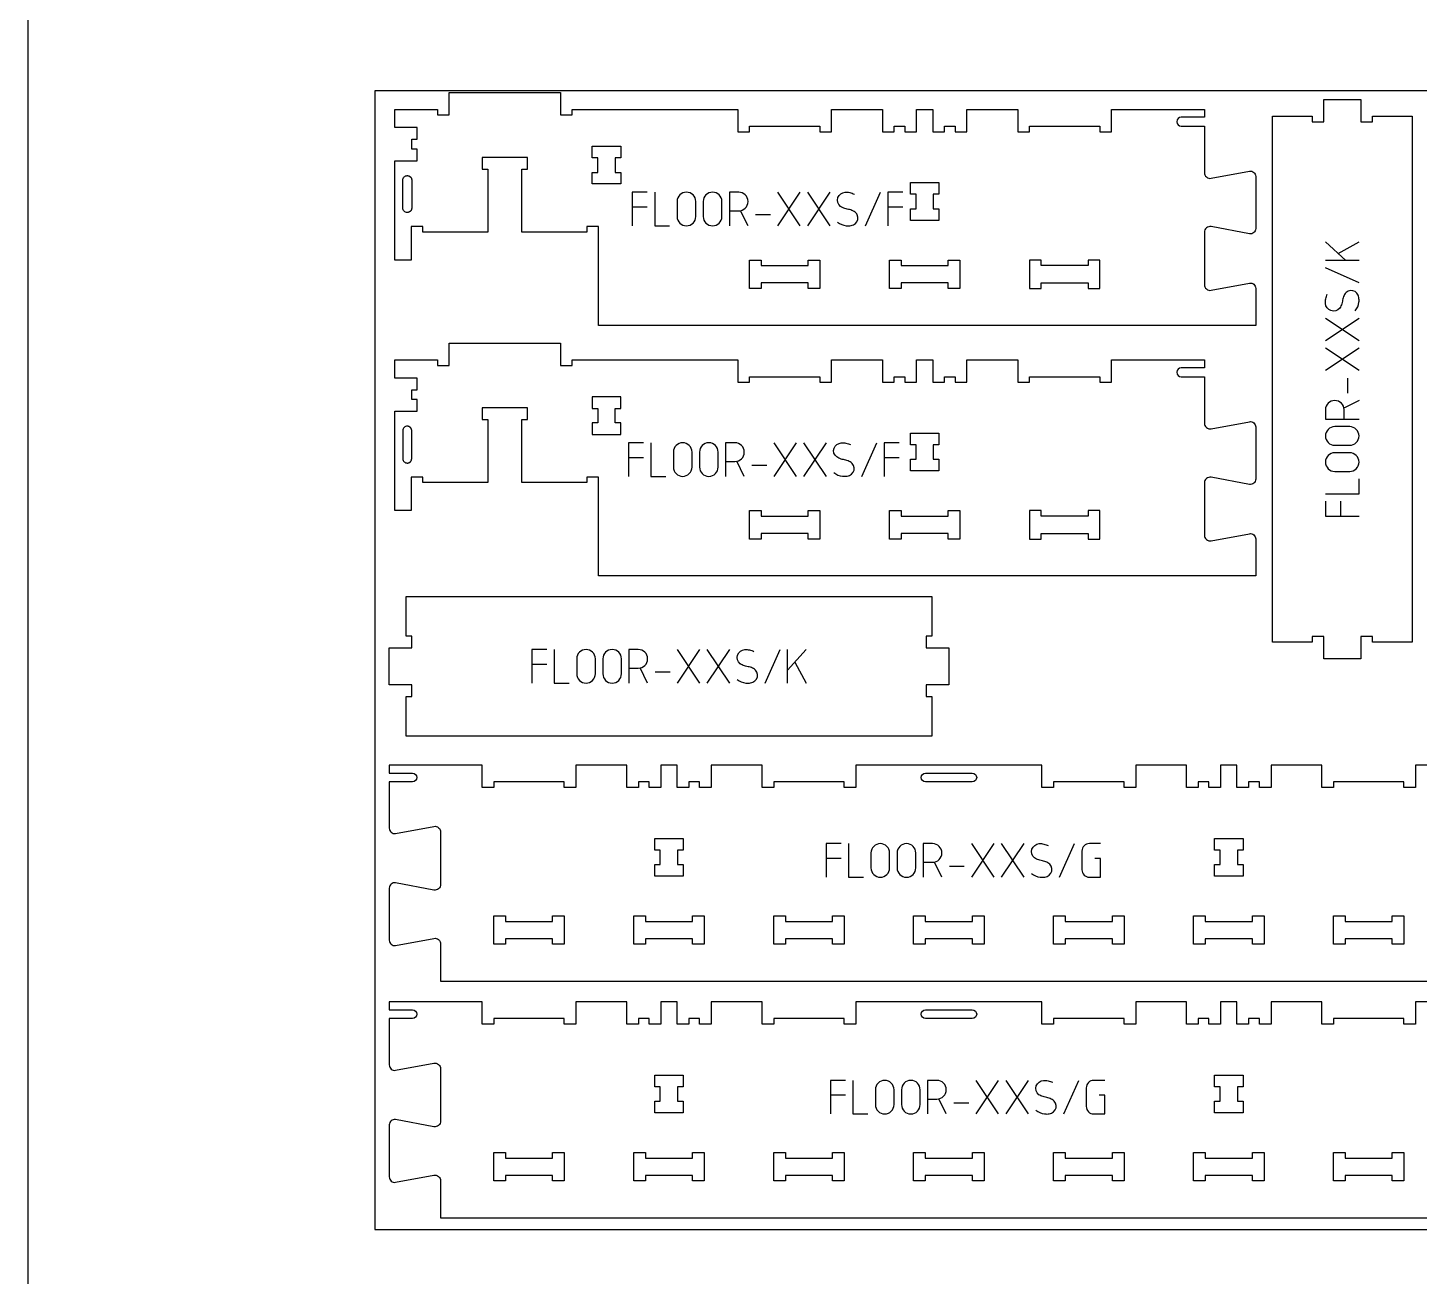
# Model space of a CAD drawing. Extents: x 0 to 12757, y 0 to 30003.
# Drawn here: x 0 to 1491, y 10626 to 11963 of the extents above; entities that cross this region are included whole.
import ezdxf

# ---------------------------------------------------------------- set-up
doc = ezdxf.new("R2010")
doc.units = 0
for name, color, linetype in [('0_SHEET_SPRUCEPLY_2440X122', 1, 'CONTINUOUS'), ('1_ANYTOOL_1MMDEEP_LABELS_S', 2, 'CONTINUOUS'), ('3_ANYTOOL_CUTTHROUGH_INSID', 4, 'CONTINUOUS'), ('4_ANYTOOL_CUTTHROUGH_OUTSI', 5, 'CONTINUOUS'), ('DONOTCUT', 7, 'CONTINUOUS')]:
    doc.layers.add(name, color=color, linetype=linetype)

msp = doc.modelspace()

# ---------------------------------------------------------------- linework, layer by layer
at = {"layer": '0_SHEET_SPRUCEPLY_2440X122'}
msp.add_lwpolyline([(371.7, 11895.6), (371.7, 10675.6), (2811.7, 10675.6), (2811.7, 11895.6)], close=True, dxfattribs=at)
at = {"layer": '1_ANYTOOL_1MMDEEP_LABELS_S', "color": 2}
for points in [[(663.8, 11787.1), (647.8, 11787.1), (647.8, 11751.1)], [(671.8, 11787.1), (671.8, 11751.1), (687.8, 11751.1)], [(803.8, 11751.1), (827.8, 11787.1)], [(827.8, 11751.1), (803.8, 11787.1)], [(835.8, 11751.1), (859.8, 11787.1)], [(859.8, 11751.1), (835.8, 11787.1)], [(897.8, 11751.1), (913.8, 11787.1)], [(937.8, 11787.1), (921.8, 11787.1), (921.8, 11751.1)], [(663.8, 11771.1), (647.8, 11771.1)], [(771.8, 11751.1), (763.7, 11767.3)], [(937.8, 11771.1), (921.8, 11771.1)], [(779.8, 11763.1), (795.8, 11763.1)], [(1390.6, 11733.9), (1412.6, 11713.9)], [(1404.1, 11721.6), (1426.6, 11733.9)], [(1426.6, 11713.9), (1390.6, 11713.9)], [(1426.6, 11689.9), (1390.6, 11705.9)], [(1426.6, 11651.9), (1390.6, 11627.9)], [(1426.6, 11627.9), (1390.6, 11651.9)], [(1426.6, 11619.9), (1390.6, 11595.9)], [(1426.6, 11595.9), (1390.6, 11619.9)], [(1414.6, 11571.9), (1414.6, 11587.9)], [(1426.6, 11563.9), (1410.5, 11555.8)], [(659.8, 11518.6), (643.8, 11518.6), (643.8, 11482.6)], [(667.8, 11518.6), (667.8, 11482.6), (683.8, 11482.6)], [(799.8, 11482.6), (823.8, 11518.6)], [(823.8, 11482.6), (799.8, 11518.6)], [(831.8, 11482.6), (855.8, 11518.6)], [(855.8, 11482.6), (831.8, 11518.6)], [(893.8, 11482.6), (909.8, 11518.6)], [(933.8, 11518.6), (917.8, 11518.6), (917.8, 11482.6)], [(659.8, 11502.6), (643.8, 11502.6)], [(767.8, 11482.6), (759.7, 11498.8)], [(933.8, 11502.6), (917.8, 11502.6)], [(775.8, 11494.6), (791.8, 11494.6)], [(1390.6, 11463.9), (1426.6, 11463.9), (1426.6, 11479.9)], [(1390.6, 11455.9), (1390.6, 11439.9), (1426.6, 11439.9)], [(1406.6, 11455.9), (1406.6, 11439.9)], [(556.2, 11297.1), (540.2, 11297.1), (540.2, 11261.1)], [(564.2, 11297.1), (564.2, 11261.1), (580.2, 11261.1)], [(720.2, 11261.1), (696.2, 11297.1)], [(696.2, 11261.1), (720.2, 11297.1)], [(752.2, 11261.1), (728.2, 11297.1)], [(728.2, 11261.1), (752.2, 11297.1)], [(790.2, 11261.1), (806.2, 11297.1)], [(814.2, 11261.1), (814.2, 11297.1)], [(834.2, 11297.1), (814.2, 11275.1)], [(556.2, 11281.1), (540.2, 11281.1)], [(664.2, 11261.1), (656.1, 11277.3)], [(672.2, 11273.1), (688.2, 11273.1)], [(821.9, 11283.6), (834.2, 11261.1)], [(871.6, 11089.1), (855.6, 11089.1), (855.6, 11053.1)], [(879.6, 11089.1), (879.6, 11053.1), (895.6, 11053.1)], [(1035.6, 11053.1), (1011.6, 11089.1)], [(1011.6, 11053.1), (1035.6, 11089.1)], [(1067.6, 11053.1), (1043.6, 11089.1)], [(1043.6, 11053.1), (1067.6, 11089.1)], [(1105.6, 11053.1), (1121.6, 11089.1)], [(871.6, 11073.1), (855.6, 11073.1)], [(979.6, 11053.1), (971.5, 11069.2)], [(987.6, 11065.1), (1003.6, 11065.1)], [(876.3, 10835.4), (860.3, 10835.4), (860.3, 10799.4)], [(884.3, 10835.4), (884.3, 10799.4), (900.3, 10799.4)], [(1040.3, 10799.4), (1016.3, 10835.4)], [(1016.3, 10799.4), (1040.3, 10835.4)], [(1072.3, 10799.4), (1048.3, 10835.4)], [(1048.3, 10799.4), (1072.3, 10835.4)], [(1110.3, 10799.4), (1126.3, 10835.4)], [(876.3, 10819.4), (860.3, 10819.4)], [(984.3, 10799.4), (976.2, 10815.5)], [(992.3, 10811.4), (1008.3, 10811.4)]]:
    msp.add_lwpolyline(points, dxfattribs=at)
for points in [[(695.8, 11761.1, 1), (715.8, 11761.1), (715.8, 11777.1, 1), (695.8, 11777.1)], [(723.8, 11761.1, 1), (743.8, 11761.1), (743.8, 11777.1, 1), (723.8, 11777.1)], [(1416.6, 11515.9, 1), (1416.6, 11535.9), (1400.6, 11535.9, 1), (1400.6, 11515.9)], [(691.8, 11492.6, 1), (711.8, 11492.6), (711.8, 11508.6, 1), (691.8, 11508.6)], [(719.8, 11492.6, 1), (739.8, 11492.6), (739.8, 11508.6, 1), (719.8, 11508.6)], [(1416.6, 11487.9, 1), (1416.6, 11507.9), (1400.6, 11507.9, 1), (1400.6, 11487.9)], [(588.2, 11271.1, 1), (608.2, 11271.1), (608.2, 11287.1, 1), (588.2, 11287.1)], [(616.2, 11271.1, 1), (636.2, 11271.1), (636.2, 11287.1, 1), (616.2, 11287.1)], [(903.6, 11063.1, 1), (923.6, 11063.1), (923.6, 11079.1, 1), (903.6, 11079.1)], [(931.6, 11063.1, 1), (951.6, 11063.1), (951.6, 11079.1, 1), (931.6, 11079.1)], [(908.3, 10809.4, 1), (928.3, 10809.4), (928.3, 10825.4, 1), (908.3, 10825.4)], [(936.3, 10809.4, 1), (956.3, 10809.4), (956.3, 10825.4, 1), (936.3, 10825.4)]]:
    msp.add_lwpolyline(points, format="xyb", close=True, dxfattribs=at)
for points in [[(751.8, 11767.1), (761.8, 11767.1, 1), (761.8, 11787.1), (751.8, 11787.1), (751.8, 11751.1)], [(867.8, 11755.1, 0.136555), (877.1, 11751.2, 0.071716), (882.2, 11751.3, 0.133522), (886.9, 11753.5, 0.344001), (888.9, 11762.9, 0.153745), (885.4, 11766.6, 0.071568), (880.7, 11768.4, -0.00912), (875.6, 11769.7, -0.090615), (871, 11771.9, -0.340346), (868.2, 11781.3, -0.284273), (875.9, 11787.1, -0.092596), (880.9, 11786.7, -0.017533), (885.8, 11785.1)], [(1422.6, 11659.9, 0.136555), (1426.5, 11669.2, 0.071716), (1426.4, 11674.3, 0.133522), (1424.3, 11678.9, 0.344001), (1414.9, 11681, 0.153745), (1411.2, 11677.5, 0.071568), (1409.3, 11672.8, -0.00912), (1408.1, 11667.6, -0.090615), (1405.9, 11663, -0.340346), (1396.5, 11660.2, -0.284273), (1390.6, 11667.9, -0.092596), (1391.1, 11673, -0.017533), (1392.6, 11677.9)], [(1410.6, 11543.9), (1410.6, 11553.9, 1), (1390.6, 11553.9), (1390.6, 11543.9), (1426.6, 11543.9)], [(747.8, 11498.6), (757.8, 11498.6, 1), (757.8, 11518.6), (747.8, 11518.6), (747.8, 11482.6)], [(863.8, 11486.6, 0.136555), (873, 11482.8, 0.071716), (878.2, 11482.9, 0.133522), (882.8, 11485, 0.344001), (884.8, 11494.4, 0.153745), (881.4, 11498.1, 0.071568), (876.6, 11499.9, -0.00912), (871.5, 11501.2, -0.090615), (866.9, 11503.4, -0.340346), (864.1, 11512.8, -0.284273), (871.8, 11518.6, -0.092596), (876.8, 11518.2, -0.017533), (881.8, 11516.6)], [(644.2, 11277.1), (654.2, 11277.1, 1), (654.2, 11297.1), (644.2, 11297.1), (644.2, 11261.1)], [(760.2, 11265.1, 0.136555), (769.5, 11261.2, 0.071716), (774.6, 11261.3, 0.133522), (779.2, 11263.4, 0.344001), (781.3, 11272.8, 0.153745), (777.8, 11276.6, 0.071568), (773.1, 11278.4, -0.00912), (767.9, 11279.7, -0.090615), (763.4, 11281.9, -0.340346), (760.6, 11291.2, -0.284273), (768.3, 11297.1, -0.092596), (773.3, 11296.6, -0.017533), (778.2, 11295.1)], [(959.6, 11069.1), (969.6, 11069.1, 1), (969.6, 11089.1), (959.6, 11089.1), (959.6, 11053.1)], [(1075.6, 11057.1, 0.136555), (1084.9, 11053.2, 0.071716), (1090, 11053.3, 0.133522), (1094.6, 11055.4, 0.344001), (1096.7, 11064.8, 0.153745), (1093.2, 11068.5, 0.071568), (1088.5, 11070.4, -0.00912), (1083.4, 11071.6, -0.090615), (1078.8, 11073.8, -0.340346), (1076, 11083.2, -0.284273), (1083.7, 11089.1, -0.092596), (1088.7, 11088.6, -0.017533), (1093.6, 11087.1)], [(1149.6, 11089.1), (1137.6, 11089.1, 0.414214), (1129.6, 11081.1), (1129.6, 11061.1, 0.414214), (1137.6, 11053.1), (1149.6, 11053.1), (1149.6, 11073.1), (1143.6, 11073.1)], [(964.3, 10815.4), (974.3, 10815.4, 1), (974.3, 10835.4), (964.3, 10835.4), (964.3, 10799.4)], [(1080.3, 10803.4, 0.136555), (1089.6, 10799.5, 0.071716), (1094.7, 10799.6, 0.133522), (1099.3, 10801.7, 0.344001), (1101.4, 10811.1, 0.153745), (1097.9, 10814.8, 0.071568), (1093.2, 10816.7, -0.00912), (1088, 10818, -0.090615), (1083.5, 10820.1, -0.340346), (1080.7, 10829.5, -0.284273), (1088.4, 10835.4, -0.092596), (1093.4, 10834.9, -0.017533), (1098.3, 10833.4)], [(1154.3, 10835.4), (1142.3, 10835.4, 0.414214), (1134.3, 10827.4), (1134.3, 10807.4, 0.414214), (1142.3, 10799.4), (1154.3, 10799.4), (1154.3, 10819.4), (1148.3, 10819.4)]]:
    msp.add_lwpolyline(points, format="xyb", dxfattribs=at)
at = {"layer": '3_ANYTOOL_CUTTHROUGH_INSID', "color": 4}
for points in [[(635.4, 11836.4), (635.4, 11823.9), (629.4, 11823.9), (629.4, 11808.4), (635.4, 11808.4), (635.4, 11795.9), (604.9, 11795.9), (604.9, 11808.4), (610.9, 11808.4), (610.9, 11823.9), (604.9, 11823.9), (604.9, 11836.4)], [(976.4, 11756.9), (945.9, 11756.9), (945.9, 11769.4), (951.9, 11769.4), (951.9, 11784.9), (945.9, 11784.9), (945.9, 11797.4), (976.4, 11797.4), (976.4, 11784.9), (970.4, 11784.9), (970.4, 11769.4), (976.4, 11769.4)], [(836.4, 11708.4), (836.4, 11714.4), (848.9, 11714.4), (848.9, 11683.9), (836.4, 11683.9), (836.4, 11689.9), (785.9, 11689.9), (785.9, 11683.9), (773.4, 11683.9), (773.4, 11714.4), (785.9, 11714.4), (785.9, 11708.4)], [(935.9, 11708.4), (986.4, 11708.4), (986.4, 11714.4), (998.9, 11714.4), (998.9, 11683.9), (986.4, 11683.9), (986.4, 11689.9), (935.9, 11689.9), (935.9, 11683.9), (923.4, 11683.9), (923.4, 11714.4), (935.9, 11714.4)], [(1085.9, 11683.9), (1085.9, 11689.9), (1136.4, 11689.9), (1136.4, 11683.9), (1148.9, 11683.9), (1148.9, 11714.4), (1136.4, 11714.4), (1136.4, 11708.4), (1085.9, 11708.4), (1085.9, 11714.4), (1073.4, 11714.4), (1073.4, 11683.9)], [(635.4, 11567.9), (604.9, 11567.9), (604.9, 11555.4), (610.9, 11555.4), (610.9, 11539.9), (604.9, 11539.9), (604.9, 11527.4), (635.4, 11527.4), (635.4, 11539.9), (629.4, 11539.9), (629.4, 11555.4), (635.4, 11555.4)], [(976.4, 11488.4), (945.9, 11488.4), (945.9, 11500.9), (951.9, 11500.9), (951.9, 11516.4), (945.9, 11516.4), (945.9, 11528.9), (976.4, 11528.9), (976.4, 11516.4), (970.4, 11516.4), (970.4, 11500.9), (976.4, 11500.9)], [(836.4, 11439.9), (836.4, 11445.9), (848.9, 11445.9), (848.9, 11415.4), (836.4, 11415.4), (836.4, 11421.4), (785.9, 11421.4), (785.9, 11415.4), (773.4, 11415.4), (773.4, 11445.9), (785.9, 11445.9), (785.9, 11439.9)], [(935.9, 11445.9), (935.9, 11439.9), (986.4, 11439.9), (986.4, 11445.9), (998.9, 11445.9), (998.9, 11415.4), (986.4, 11415.4), (986.4, 11421.4), (935.9, 11421.4), (935.9, 11415.4), (923.4, 11415.4), (923.4, 11445.9)], [(1085.9, 11415.4), (1085.9, 11421.4), (1136.4, 11421.4), (1136.4, 11415.4), (1148.9, 11415.4), (1148.9, 11445.9), (1136.4, 11445.9), (1136.4, 11439.9), (1085.9, 11439.9), (1085.9, 11445.9), (1073.4, 11445.9), (1073.4, 11415.4)], [(702.3, 11054.2), (671.8, 11054.2), (671.8, 11066.7), (677.8, 11066.7), (677.8, 11082.2), (671.8, 11082.2), (671.8, 11094.7), (702.3, 11094.7), (702.3, 11082.2), (696.3, 11082.2), (696.3, 11066.7), (702.3, 11066.7)], [(1302.3, 11054.2), (1271.8, 11054.2), (1271.8, 11066.7), (1277.8, 11066.7), (1277.8, 11082.2), (1271.8, 11082.2), (1271.8, 11094.7), (1302.3, 11094.7), (1302.3, 11082.2), (1296.3, 11082.2), (1296.3, 11066.7), (1302.3, 11066.7)], [(562.3, 11005.7), (562.3, 11011.7), (574.8, 11011.7), (574.8, 10981.2), (562.3, 10981.2), (562.3, 10987.2), (511.8, 10987.2), (511.8, 10981.2), (499.3, 10981.2), (499.3, 11011.7), (511.8, 11011.7), (511.8, 11005.7)], [(661.8, 11011.7), (661.8, 11005.7), (712.3, 11005.7), (712.3, 11011.7), (724.8, 11011.7), (724.8, 10981.2), (712.3, 10981.2), (712.3, 10987.2), (661.8, 10987.2), (661.8, 10981.2), (649.3, 10981.2), (649.3, 11011.7)], [(862.3, 11005.7), (862.3, 11011.7), (874.8, 11011.7), (874.8, 10981.2), (862.3, 10981.2), (862.3, 10987.2), (811.8, 10987.2), (811.8, 10981.2), (799.3, 10981.2), (799.3, 11011.7), (811.8, 11011.7), (811.8, 11005.7)], [(961.8, 11005.7), (1012.3, 11005.7), (1012.3, 11011.7), (1024.8, 11011.7), (1024.8, 10981.2), (1012.3, 10981.2), (1012.3, 10987.2), (961.8, 10987.2), (961.8, 10981.2), (949.3, 10981.2), (949.3, 11011.7), (961.8, 11011.7)], [(1162.3, 11005.7), (1162.3, 11011.7), (1174.8, 11011.7), (1174.8, 10981.2), (1162.3, 10981.2), (1162.3, 10987.2), (1111.8, 10987.2), (1111.8, 10981.2), (1099.3, 10981.2), (1099.3, 11011.7), (1111.8, 11011.7), (1111.8, 11005.7)], [(1261.8, 11011.7), (1261.8, 11005.7), (1312.3, 11005.7), (1312.3, 11011.7), (1324.8, 11011.7), (1324.8, 10981.2), (1312.3, 10981.2), (1312.3, 10987.2), (1261.8, 10987.2), (1261.8, 10981.2), (1249.3, 10981.2), (1249.3, 11011.7)], [(1411.8, 10987.2), (1411.8, 10981.2), (1399.3, 10981.2), (1399.3, 11011.7), (1411.8, 11011.7), (1411.8, 11005.7), (1462.3, 11005.7), (1462.3, 11011.7), (1474.8, 11011.7), (1474.8, 10981.2), (1462.3, 10981.2), (1462.3, 10987.2)], [(702.3, 10800.6), (671.8, 10800.6), (671.8, 10813.1), (677.8, 10813.1), (677.8, 10828.6), (671.8, 10828.6), (671.8, 10841.1), (702.3, 10841.1), (702.3, 10828.6), (696.3, 10828.6), (696.3, 10813.1), (702.3, 10813.1)], [(1302.3, 10800.6), (1271.8, 10800.6), (1271.8, 10813.1), (1277.8, 10813.1), (1277.8, 10828.6), (1271.8, 10828.6), (1271.8, 10841.1), (1302.3, 10841.1), (1302.3, 10828.6), (1296.3, 10828.6), (1296.3, 10813.1), (1302.3, 10813.1)], [(562.3, 10752.1), (562.3, 10758.1), (574.8, 10758.1), (574.8, 10727.6), (562.3, 10727.6), (562.3, 10733.6), (511.8, 10733.6), (511.8, 10727.6), (499.3, 10727.6), (499.3, 10758.1), (511.8, 10758.1), (511.8, 10752.1)], [(661.8, 10758.1), (661.8, 10752.1), (712.3, 10752.1), (712.3, 10758.1), (724.8, 10758.1), (724.8, 10727.6), (712.3, 10727.6), (712.3, 10733.6), (661.8, 10733.6), (661.8, 10727.6), (649.3, 10727.6), (649.3, 10758.1)], [(862.3, 10752.1), (862.3, 10758.1), (874.8, 10758.1), (874.8, 10727.6), (862.3, 10727.6), (862.3, 10733.6), (811.8, 10733.6), (811.8, 10727.6), (799.3, 10727.6), (799.3, 10758.1), (811.8, 10758.1), (811.8, 10752.1)], [(961.8, 10752.1), (1012.3, 10752.1), (1012.3, 10758.1), (1024.8, 10758.1), (1024.8, 10727.6), (1012.3, 10727.6), (1012.3, 10733.6), (961.8, 10733.6), (961.8, 10727.6), (949.3, 10727.6), (949.3, 10758.1), (961.8, 10758.1)], [(1162.3, 10752.1), (1162.3, 10758.1), (1174.8, 10758.1), (1174.8, 10727.6), (1162.3, 10727.6), (1162.3, 10733.6), (1111.8, 10733.6), (1111.8, 10727.6), (1099.3, 10727.6), (1099.3, 10758.1), (1111.8, 10758.1), (1111.8, 10752.1)], [(1261.8, 10758.1), (1261.8, 10752.1), (1312.3, 10752.1), (1312.3, 10758.1), (1324.8, 10758.1), (1324.8, 10727.6), (1312.3, 10727.6), (1312.3, 10733.6), (1261.8, 10733.6), (1261.8, 10727.6), (1249.3, 10727.6), (1249.3, 10758.1)], [(1411.8, 10733.6), (1411.8, 10727.6), (1399.3, 10727.6), (1399.3, 10758.1), (1411.8, 10758.1), (1411.8, 10752.1), (1462.3, 10752.1), (1462.3, 10758.1), (1474.8, 10758.1), (1474.8, 10727.6), (1462.3, 10727.6), (1462.3, 10733.6)]]:
    msp.add_lwpolyline(points, close=True, dxfattribs=at)
for points in [[(401.9, 11800.1, -0.414214), (406.6, 11804.9), (406.8, 11804.9), (406.9, 11804.9), (407, 11804.9), (407.1, 11804.8), (407.2, 11804.8), (407.3, 11804.8), (407.4, 11804.8), (407.5, 11804.8), (407.6, 11804.8), (407.7, 11804.7), (407.8, 11804.7), (408, 11804.7), (408.1, 11804.6), (408.2, 11804.6), (408.3, 11804.6), (408.4, 11804.5), (408.5, 11804.5), (408.6, 11804.4), (408.7, 11804.4), (408.8, 11804.3), (408.9, 11804.3), (409, 11804.2), (409.1, 11804.2), (409.2, 11804.1), (409.3, 11804), (409.4, 11803.9), (409.5, 11803.9), (409.6, 11803.8), (409.7, 11803.7), (409.8, 11803.6), (409.9, 11803.6), (410, 11803.5), (410.1, 11803.4), (410.2, 11803.3), (410.3, 11803.2), (410.3, 11803.1), (410.4, 11803), (410.5, 11802.9), (410.6, 11802.8), (410.6, 11802.7), (410.7, 11802.6), (410.8, 11802.5), (410.8, 11802.4), (410.9, 11802.3), (410.9, 11802.2), (411, 11802.1), (411, 11802), (411.1, 11801.9), (411.1, 11801.8), (411.1, 11801.6), (411.2, 11801.5), (411.2, 11801.4), (411.2, 11801.3), (411.3, 11801.2), (411.3, 11801.1), (411.3, 11801), (411.3, 11800.9), (411.4, 11800.8), (411.4, 11800.6), (411.4, 11800.5), (411.4, 11800.4), (411.4, 11800.3), (411.4, 11800.2), (411.4, 11800.1), (411.4, 11770.1), (411.4, 11770), (411.4, 11769.9), (411.4, 11769.8), (411.4, 11769.7), (411.4, 11769.6), (411.4, 11769.5), (411.3, 11769.4), (411.3, 11769.2), (411.3, 11769.1), (411.3, 11769), (411.2, 11768.9), (411.2, 11768.8), (411.2, 11768.7), (411.1, 11768.6), (411.1, 11768.5), (411.1, 11768.4), (411, 11768.3), (411, 11768.1), (410.9, 11768), (410.9, 11767.9), (410.8, 11767.8), (410.7, 11767.7), (410.7, 11767.6), (410.6, 11767.5), (410.6, 11767.4), (410.5, 11767.3), (410.4, 11767.2), (410.3, 11767.1), (410.3, 11767), (410.2, 11766.9), (410.1, 11766.8), (410, 11766.8), (409.9, 11766.7), (409.8, 11766.6), (409.7, 11766.5), (409.6, 11766.4), (409.5, 11766.3), (409.4, 11766.3), (409.3, 11766.2), (409.2, 11766.1), (409.1, 11766.1), (409, 11766), (408.9, 11765.9), (408.8, 11765.9), (408.7, 11765.8), (408.6, 11765.8), (408.5, 11765.7), (408.4, 11765.7), (408.3, 11765.7), (408.2, 11765.6), (408.1, 11765.6), (408, 11765.5), (407.8, 11765.5), (407.7, 11765.5), (407.6, 11765.5), (407.5, 11765.4), (407.4, 11765.4), (407.3, 11765.4), (407.2, 11765.4), (407.1, 11765.4), (407, 11765.4), (406.9, 11765.4), (406.8, 11765.4), (406.6, 11765.4, -0.414214), (401.9, 11770.1)], [(401.9, 11531.6), (401.9, 11501.6, 0.414214), (406.6, 11496.9), (406.8, 11496.9), (406.9, 11496.9), (407, 11496.9), (407.1, 11496.9), (407.2, 11496.9), (407.3, 11496.9), (407.4, 11496.9), (407.5, 11497), (407.6, 11497), (407.7, 11497), (407.8, 11497), (408, 11497.1), (408.1, 11497.1), (408.2, 11497.1), (408.3, 11497.2), (408.4, 11497.2), (408.5, 11497.3), (408.6, 11497.3), (408.7, 11497.4), (408.8, 11497.4), (408.9, 11497.5), (409, 11497.5), (409.1, 11497.6), (409.2, 11497.7), (409.3, 11497.7), (409.4, 11497.8), (409.5, 11497.9), (409.6, 11497.9), (409.7, 11498), (409.8, 11498.1), (409.9, 11498.2), (410, 11498.3), (410.1, 11498.4), (410.2, 11498.5), (410.3, 11498.5), (410.3, 11498.6), (410.4, 11498.7), (410.5, 11498.8), (410.6, 11498.9), (410.6, 11499), (410.7, 11499.1), (410.7, 11499.2), (410.8, 11499.3), (410.9, 11499.5), (410.9, 11499.6), (411, 11499.7), (411, 11499.8), (411.1, 11499.9), (411.1, 11500), (411.1, 11500.1), (411.2, 11500.2), (411.2, 11500.3), (411.2, 11500.4), (411.3, 11500.5), (411.3, 11500.7), (411.3, 11500.8), (411.3, 11500.9), (411.4, 11501), (411.4, 11501.1), (411.4, 11501.2), (411.4, 11501.3), (411.4, 11501.4), (411.4, 11501.5), (411.4, 11501.6), (411.4, 11531.6), (411.4, 11531.7), (411.4, 11531.8), (411.4, 11532), (411.4, 11532.1), (411.4, 11532.2), (411.4, 11532.3), (411.3, 11532.4), (411.3, 11532.5), (411.3, 11532.6), (411.3, 11532.7), (411.2, 11532.8), (411.2, 11532.9), (411.2, 11533.1), (411.1, 11533.2), (411.1, 11533.3), (411.1, 11533.4), (411, 11533.5), (411, 11533.6), (410.9, 11533.7), (410.9, 11533.8), (410.8, 11533.9), (410.8, 11534), (410.7, 11534.1), (410.6, 11534.2), (410.6, 11534.3), (410.5, 11534.4), (410.4, 11534.5), (410.3, 11534.6), (410.3, 11534.7), (410.2, 11534.8), (410.1, 11534.9), (410, 11535), (409.9, 11535.1), (409.8, 11535.2), (409.7, 11535.2), (409.6, 11535.3), (409.5, 11535.4), (409.4, 11535.5), (409.3, 11535.5), (409.2, 11535.6), (409.1, 11535.7), (409, 11535.7), (408.9, 11535.8), (408.8, 11535.9), (408.7, 11535.9), (408.6, 11536), (408.5, 11536), (408.4, 11536.1), (408.3, 11536.1), (408.2, 11536.1), (408.1, 11536.2), (408, 11536.2), (407.8, 11536.2), (407.7, 11536.3), (407.6, 11536.3), (407.5, 11536.3), (407.4, 11536.3), (407.3, 11536.3), (407.2, 11536.4), (407.1, 11536.4), (407, 11536.4), (406.9, 11536.4), (406.8, 11536.4), (406.6, 11536.4, 0.414214)], [(1012.1, 11164.7, -1), (1012.1, 11155.2), (962.1, 11155.2, -1), (962.1, 11164.7)], [(1012.1, 10911.1, -1), (1012.1, 10901.6), (962.1, 10901.6, -1), (962.1, 10911.1)]]:
    msp.add_lwpolyline(points, format="xyb", close=True, dxfattribs=at)
at = {"layer": '4_ANYTOOL_CUTTHROUGH_OUTSI', "color": 5}
for points in [[(848.9, 11857.9), (848.9, 11851.9), (861.4, 11851.9), (861.4, 11875.9), (915.9, 11875.9), (915.9, 11851.9), (928.4, 11851.9), (928.4, 11857.9), (939.9, 11857.9), (939.9, 11851.9), (952.4, 11851.9), (952.4, 11875.9), (969.9, 11875.9), (969.9, 11851.9), (982.4, 11851.9), (982.4, 11857.9), (993.9, 11857.9), (993.9, 11851.9), (1006.4, 11851.9), (1006.4, 11875.9), (1060.9, 11875.9), (1060.9, 11851.9), (1073.4, 11851.9), (1073.4, 11857.9), (1148.9, 11857.9), (1148.9, 11851.9), (1161.4, 11851.9), (1161.4, 11875.9), (1260.9, 11875.9), (1260.9, 11867.4), (1236.1, 11867.4), (1236.1, 11867.4, 1), (1236.1, 11857.9), (1260.9, 11857.9), (1260.9, 11808.2), (1260.9, 11808.2, 0.463455), (1268.2, 11802), (1268.2, 11802), (1268.2, 11802), (1309.2, 11809.7), (1309.2, 11809.7, -0.220352), (1313.9, 11808.4, -0.220464), (1315.9, 11804), (1315.9, 11748.2, -0.220464), (1313.9, 11743.8, -0.220352), (1309.2, 11742.5), (1268.2, 11750.2), (1268.2, 11750.2), (1268.2, 11750.2, 0.463455), (1260.9, 11744), (1260.9, 11688.2, 0.463455), (1268.2, 11682), (1268.2, 11682), (1268.2, 11682), (1309.2, 11689.7), (1309.2, 11689.7, -0.220352), (1313.9, 11688.4, -0.220464), (1315.9, 11684), (1315.9, 11644.4), (611.4, 11644.4), (611.4, 11750.4), (598.9, 11750.4), (598.9, 11744.4), (529.4, 11744.4), (529.4, 11811.9), (535.4, 11811.9), (535.4, 11824.4), (486.9, 11824.4), (486.9, 11811.9), (492.9, 11811.9), (492.9, 11744.4), (423.4, 11744.4), (423.4, 11750.4), (410.9, 11750.4), (410.9, 11714.4), (393.4, 11714.4), (393.4, 11820.9), (417.4, 11820.9), (417.4, 11833.4), (411.4, 11833.4), (411.4, 11843.9), (417.4, 11843.9), (417.4, 11856.4), (393.4, 11856.4), (393.4, 11875.9), (438.9, 11875.9), (438.9, 11869.9), (451.4, 11869.9), (451.4, 11893.9), (570.9, 11893.9), (570.9, 11869.9), (583.4, 11869.9), (583.4, 11875.9), (760.9, 11875.9), (760.9, 11851.9), (773.4, 11851.9), (773.4, 11857.9), (848.9, 11857.9)], [(848.9, 11589.4), (848.9, 11583.4), (861.4, 11583.4), (861.4, 11607.4), (915.9, 11607.4), (915.9, 11583.4), (928.4, 11583.4), (928.4, 11589.4), (939.9, 11589.4), (939.9, 11583.4), (952.4, 11583.4), (952.4, 11607.4), (969.9, 11607.4), (969.9, 11583.4), (982.4, 11583.4), (982.4, 11589.4), (993.9, 11589.4), (993.9, 11583.4), (1006.4, 11583.4), (1006.4, 11607.4), (1060.9, 11607.4), (1060.9, 11583.4), (1073.4, 11583.4), (1073.4, 11589.4), (1148.9, 11589.4), (1148.9, 11583.4), (1161.4, 11583.4), (1161.4, 11607.4), (1260.9, 11607.4), (1260.9, 11598.9), (1236.1, 11598.9), (1236.1, 11598.9, 1), (1236.1, 11589.4), (1260.9, 11589.4), (1260.9, 11539.7), (1260.9, 11539.7, 0.463455), (1268.2, 11533.6), (1268.2, 11533.6), (1268.2, 11533.6), (1309.2, 11541.2), (1309.2, 11541.2, -0.220352), (1313.9, 11539.9, -0.220464), (1315.9, 11535.6), (1315.9, 11479.7, -0.220464), (1313.9, 11475.3, -0.220352), (1309.2, 11474), (1268.2, 11481.7), (1268.2, 11481.7), (1268.2, 11481.7, 0.463455), (1260.9, 11475.6), (1260.9, 11419.7, 0.463455), (1268.2, 11413.6), (1268.2, 11413.6), (1268.2, 11413.6), (1309.2, 11421.2), (1309.2, 11421.2, -0.220352), (1313.9, 11419.9, -0.220464), (1315.9, 11415.6), (1315.9, 11375.9), (611.4, 11375.9), (611.4, 11481.9), (598.9, 11481.9), (598.9, 11475.9), (529.4, 11475.9), (529.4, 11543.4), (535.4, 11543.4), (535.4, 11555.9), (486.9, 11555.9), (486.9, 11543.4), (492.9, 11543.4), (492.9, 11475.9), (423.4, 11475.9), (423.4, 11481.9), (410.9, 11481.9), (410.9, 11445.9), (393.4, 11445.9), (393.4, 11552.4), (417.4, 11552.4), (417.4, 11564.9), (411.4, 11564.9), (411.4, 11575.4), (417.4, 11575.4), (417.4, 11587.9), (393.4, 11587.9), (393.4, 11607.4), (438.9, 11607.4), (438.9, 11601.4), (451.4, 11601.4), (451.4, 11625.4), (570.9, 11625.4), (570.9, 11601.4), (583.4, 11601.4), (583.4, 11607.4), (760.9, 11607.4), (760.9, 11583.4), (773.4, 11583.4), (773.4, 11589.4), (848.9, 11589.4)]]:
    msp.add_lwpolyline(points, format="xyb", close=True, dxfattribs=at)
for points in [[(1376.4, 11305.1), (1333.9, 11305.1), (1333.9, 11868.6), (1376.4, 11868.6), (1376.4, 11862.6), (1388.9, 11862.6), (1388.9, 11886.6), (1428.4, 11886.6), (1428.4, 11862.6), (1440.9, 11862.6), (1440.9, 11868.6), (1483.4, 11868.6), (1483.4, 11305.1), (1440.9, 11305.1), (1440.9, 11311.1), (1428.4, 11311.1), (1428.4, 11287.1), (1388.9, 11287.1), (1388.9, 11311.1), (1376.4, 11311.1)], [(968.9, 11246.8), (968.9, 11204.3), (405.4, 11204.3), (405.4, 11246.8), (411.4, 11246.8), (411.4, 11259.3), (387.4, 11259.3), (387.4, 11298.8), (411.4, 11298.8), (411.4, 11311.3), (405.4, 11311.3), (405.4, 11353.8), (968.9, 11353.8), (968.9, 11311.3), (962.9, 11311.3), (962.9, 11298.8), (986.9, 11298.8), (986.9, 11259.3), (962.9, 11259.3), (962.9, 11246.8)]]:
    msp.add_lwpolyline(points, close=True, dxfattribs=at)
for points in [[(1686.8, 11173.2), (1487.3, 11173.2), (1487.3, 11149.2), (1474.8, 11149.2), (1474.8, 11155.2), (1399.3, 11155.2), (1399.3, 11149.2), (1386.8, 11149.2), (1386.8, 11173.2), (1332.3, 11173.2), (1332.3, 11149.2), (1319.8, 11149.2), (1319.8, 11155.2), (1308.3, 11155.2), (1308.3, 11149.2), (1295.8, 11149.2), (1295.8, 11173.2), (1278.3, 11173.2), (1278.3, 11149.2), (1265.8, 11149.2), (1265.8, 11155.2), (1254.3, 11155.2), (1254.3, 11149.2), (1241.8, 11149.2), (1241.8, 11149.5), (1241.8, 11149.5), (1241.8, 11173.2), (1187.3, 11173.2), (1187.3, 11149.2), (1174.8, 11149.2), (1174.8, 11155.2), (1099.3, 11155.2), (1099.3, 11149.2), (1086.8, 11149.2), (1086.8, 11173.2), (887.3, 11173.2), (887.3, 11149.2), (874.8, 11149.2), (874.8, 11155.2), (799.3, 11155.2), (799.3, 11149.2), (786.8, 11149.2), (786.8, 11173.2), (732.3, 11173.2), (732.3, 11149.2), (719.8, 11149.2), (719.8, 11155.2), (708.3, 11155.2), (708.3, 11149.2), (695.8, 11149.2), (695.8, 11173.2), (678.3, 11173.2), (678.3, 11149.2), (665.8, 11149.2), (665.8, 11155.2), (654.3, 11155.2), (654.3, 11149.2), (641.8, 11149.2), (641.8, 11173.2), (587.3, 11173.2), (587.3, 11149.2), (574.8, 11149.2), (574.8, 11155.2), (499.3, 11155.2), (499.3, 11149.2), (486.8, 11149.2), (486.8, 11173.2), (387.3, 11173.2), (387.3, 11164.7), (412.1, 11164.7), (412.1, 11164.7, -1), (412.1, 11155.2), (387.3, 11155.2), (387.3, 11105.6), (387.3, 11105.6, 0.220464), (389.4, 11101.2, 0.220352), (394, 11099.9), (435, 11107.6), (435, 11107.6), (435, 11107.6), (435, 11107.6, -0.463455), (442.3, 11101.4), (442.3, 11045.6, -0.463455), (435, 11039.4), (435, 11039.4), (435, 11039.4), (435, 11039.4), (394, 11047.1, 0.220352), (389.4, 11045.8, 0.220464), (387.3, 11041.4), (387.3, 10985.6, 0.220464), (389.4, 10981.2, 0.220352), (394, 10979.9), (435, 10987.6), (435, 10987.6), (435, 10987.6), (435, 10987.6, -0.463455), (442.3, 10981.4), (442.3, 10941.7), (2131.8, 10941.7)], [(1686.8, 10919.6), (1487.3, 10919.6), (1487.3, 10895.6), (1474.8, 10895.6), (1474.8, 10901.6), (1399.3, 10901.6), (1399.3, 10895.6), (1386.8, 10895.6), (1386.8, 10919.6), (1332.3, 10919.6), (1332.3, 10895.6), (1319.8, 10895.6), (1319.8, 10901.6), (1308.3, 10901.6), (1308.3, 10895.6), (1295.8, 10895.6), (1295.8, 10919.6), (1278.3, 10919.6), (1278.3, 10895.6), (1265.8, 10895.6), (1265.8, 10901.6), (1254.3, 10901.6), (1254.3, 10895.6), (1241.8, 10895.6), (1241.8, 10895.8), (1241.8, 10895.8), (1241.8, 10919.6), (1187.3, 10919.6), (1187.3, 10895.6), (1174.8, 10895.6), (1174.8, 10901.6), (1099.3, 10901.6), (1099.3, 10895.6), (1086.8, 10895.6), (1086.8, 10919.6), (887.3, 10919.6), (887.3, 10895.6), (874.8, 10895.6), (874.8, 10901.6), (799.3, 10901.6), (799.3, 10895.6), (786.8, 10895.6), (786.8, 10919.6), (732.3, 10919.6), (732.3, 10895.6), (719.8, 10895.6), (719.8, 10901.6), (708.3, 10901.6), (708.3, 10895.6), (695.8, 10895.6), (695.8, 10919.6), (678.3, 10919.6), (678.3, 10895.6), (665.8, 10895.6), (665.8, 10901.6), (654.3, 10901.6), (654.3, 10895.6), (641.8, 10895.6), (641.8, 10919.6), (587.3, 10919.6), (587.3, 10895.6), (574.8, 10895.6), (574.8, 10901.6), (499.3, 10901.6), (499.3, 10895.6), (486.8, 10895.6), (486.8, 10919.6), (387.3, 10919.6), (387.3, 10911.1), (412.1, 10911.1), (412.1, 10911.1, -1), (412.1, 10901.6), (387.3, 10901.6), (387.3, 10851.9), (387.3, 10851.9, 0.220464), (389.4, 10847.5, 0.220352), (394, 10846.2), (435, 10853.9), (435, 10853.9), (435, 10853.9), (435, 10853.9, -0.463455), (442.3, 10847.7), (442.3, 10791.9, -0.463455), (435, 10785.7), (435, 10785.7), (435, 10785.7), (435, 10785.7), (394, 10793.4, 0.220352), (389.4, 10792.1, 0.220464), (387.3, 10787.7), (387.3, 10731.9, 0.220464), (389.4, 10727.5, 0.220352), (394, 10726.2), (435, 10733.9), (435, 10733.9), (435, 10733.9), (435, 10733.9, -0.463455), (442.3, 10727.7), (442.3, 10688.1), (2131.8, 10688.1)]]:
    msp.add_lwpolyline(points, format="xyb", dxfattribs=at)
at = {"layer": 'DONOTCUT'}
msp.add_lwpolyline([(0, 0), (3183.4, 0), (3183.4, 13863.5), (0, 13863.5)], close=True, dxfattribs=at)

doc.saveas('drawing.dxf')
